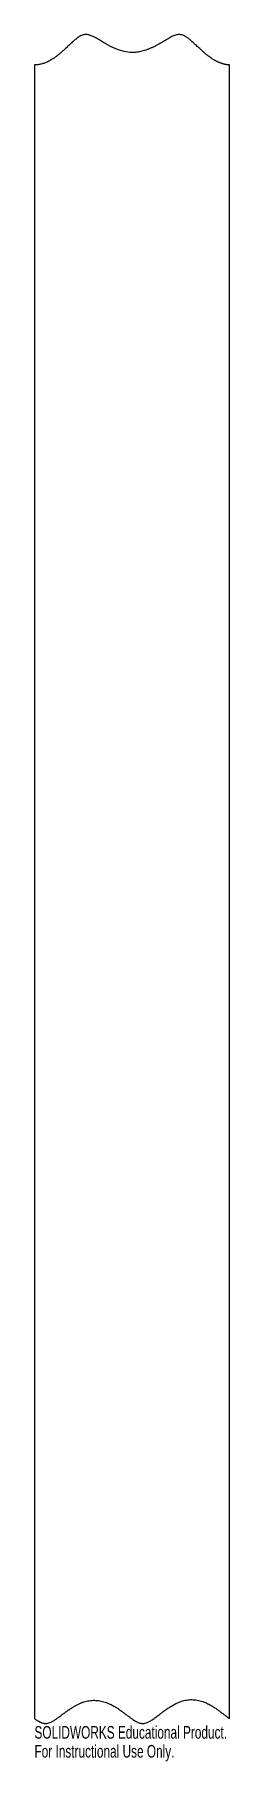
# Model space of a CAD drawing. Header units: inches. Extents: x -4.7 to -1.7, y -14.4 to 11.6.
import ezdxf

# ---------------------------------------------------------------- set-up
doc = ezdxf.new("R2010")
doc.units = ezdxf.units.IN
doc.header["$MEASUREMENT"] = 0
doc.styles.add('SLDTEXTSTYLE0', font='TXT', dxfattribs={"width": 0.7})

msp = doc.modelspace()

# ---------------------------------------------------------------- linework, layer by layer
at = {"color": 7, "linetype": 'Continuous', "lineweight": 25}
for p, q in [((-4.682, 11.117), (-4.682, -13.763)), ((-1.744, -13.763), (-1.744, 11.117))]:
    msp.add_line(p, q, dxfattribs=at)
for points, knots in [([(-1.744, 11.117), (-1.748, 11.117), (-1.757, 11.118), (-1.769, 11.119), (-1.781, 11.12), (-1.794, 11.122), (-1.806, 11.124), (-1.819, 11.127), (-1.832, 11.13), (-1.845, 11.134), (-1.857, 11.137), (-1.87, 11.142), (-1.883, 11.147), (-1.896, 11.152), (-1.91, 11.158), (-1.923, 11.164), (-1.936, 11.17), (-1.949, 11.177), (-1.963, 11.184), (-1.976, 11.192), (-1.99, 11.2), (-2.004, 11.209), (-2.017, 11.218), (-2.031, 11.227), (-2.045, 11.237), (-2.059, 11.247), (-2.073, 11.258), (-2.087, 11.269), (-2.102, 11.281), (-2.119, 11.295), (-2.142, 11.316), (-2.175, 11.346), (-2.219, 11.387), (-2.26, 11.425), (-2.293, 11.456), (-2.315, 11.476), (-2.336, 11.494), (-2.356, 11.51), (-2.375, 11.524), (-2.392, 11.536), (-2.408, 11.546), (-2.422, 11.554), (-2.44, 11.563), (-2.462, 11.57), (-2.489, 11.574), (-2.517, 11.574), (-2.546, 11.57), (-2.575, 11.561), (-2.606, 11.548), (-2.63, 11.535), (-2.649, 11.523), (-2.662, 11.516), (-2.674, 11.508), (-2.687, 11.501), (-2.7, 11.493), (-2.713, 11.485), (-2.726, 11.478), (-2.739, 11.47), (-2.752, 11.463), (-2.765, 11.455), (-2.778, 11.448), (-2.791, 11.441), (-2.804, 11.433), (-2.827, 11.42), (-2.86, 11.402), (-2.903, 11.381), (-2.944, 11.363), (-2.985, 11.347), (-3.025, 11.333), (-3.065, 11.322), (-3.103, 11.314), (-3.14, 11.308), (-3.177, 11.305), (-3.242, 11.304), (-3.34, 11.318), (-3.472, 11.363), (-3.571, 11.413), (-3.646, 11.458), (-3.689, 11.483), (-3.731, 11.508), (-3.762, 11.525), (-3.797, 11.544), (-3.837, 11.562), (-3.88, 11.573), (-3.912, 11.575), (-3.938, 11.572), (-3.963, 11.565), (-3.991, 11.553), (-4.022, 11.533), (-4.059, 11.505), (-4.103, 11.467), (-4.143, 11.43), (-4.177, 11.399), (-4.201, 11.376), (-4.223, 11.356), (-4.243, 11.337), (-4.262, 11.32), (-4.278, 11.306), (-4.293, 11.293), (-4.314, 11.275), (-4.342, 11.253), (-4.378, 11.226), (-4.412, 11.203), (-4.446, 11.183), (-4.477, 11.166), (-4.504, 11.154), (-4.529, 11.144), (-4.554, 11.136), (-4.579, 11.129), (-4.604, 11.124), (-4.63, 11.12), (-4.656, 11.118), (-4.673, 11.117), (-4.682, 11.117)], [0, 0, 0, 0, 0.0036615, 0.0073536, 0.0110802, 0.0148454, 0.0186532, 0.0225072, 0.0264111, 0.0303685, 0.0343826, 0.0384566, 0.0425937, 0.0467968, 0.0510686, 0.0554119, 0.0598291, 0.0643228, 0.0688951, 0.0735483, 0.0782844, 0.0831054, 0.0880131, 0.0930092, 0.0980956, 0.1032737, 0.108545, 0.1139109, 0.1193729, 0.1249321, 0.1338741, 0.147277, 0.1651428, 0.1874721, 0.1970554, 0.2059657, 0.2142066, 0.2217825, 0.2286993, 0.2349646, 0.2405885, 0.2455854, 0.2499754, 0.2580866, 0.266162, 0.2744064, 0.2830123, 0.2921496, 0.3019603, 0.3125597, 0.3170272, 0.3214946, 0.3259619, 0.3304291, 0.3348963, 0.3393634, 0.3438305, 0.3482976, 0.3527648, 0.3572319, 0.3616992, 0.3661665, 0.3706338, 0.3751013, 0.3898749, 0.404068, 0.417703, 0.4308049, 0.4434021, 0.4555263, 0.4672133, 0.4785028, 0.4894392, 0.5000709, 0.5362563, 0.5774871, 0.6249017, 0.6350033, 0.6561734, 0.6688496, 0.6792717, 0.6874449, 0.7047533, 0.718684, 0.7262603, 0.7338709, 0.7417022, 0.7499259, 0.7605128, 0.7744131, 0.7917056, 0.8124308, 0.8231533, 0.8330453, 0.842107, 0.8503386, 0.8577404, 0.8643128, 0.8700563, 0.8749717, 0.8889851, 0.9022206, 0.914701, 0.926454, 0.9375125, 0.9455924, 0.953546, 0.9613972, 0.9691704, 0.9768913, 0.9845857, 0.9922799, 1, 1, 1, 1]), ([(-4.682, -13.763), (-4.676, -13.767), (-4.665, -13.774), (-4.649, -13.785), (-4.633, -13.795), (-4.619, -13.803), (-4.606, -13.81), (-4.589, -13.819), (-4.568, -13.827), (-4.542, -13.834), (-4.517, -13.836), (-4.491, -13.834), (-4.462, -13.827), (-4.431, -13.814), (-4.394, -13.794), (-4.354, -13.768), (-4.317, -13.742), (-4.287, -13.72), (-4.264, -13.703), (-4.244, -13.688), (-4.225, -13.674), (-4.208, -13.662), (-4.192, -13.651), (-4.179, -13.641), (-4.167, -13.633), (-4.157, -13.626), (-4.149, -13.62), (-4.137, -13.612), (-4.121, -13.601), (-4.1, -13.588), (-4.079, -13.576), (-4.058, -13.564), (-4.038, -13.553), (-4.018, -13.544), (-3.998, -13.535), (-3.978, -13.526), (-3.94, -13.511), (-3.88, -13.494), (-3.799, -13.485), (-3.717, -13.489), (-3.635, -13.507), (-3.572, -13.531), (-3.528, -13.552), (-3.5, -13.566), (-3.474, -13.581), (-3.448, -13.596), (-3.424, -13.612), (-3.4, -13.628), (-3.38, -13.644), (-3.361, -13.658), (-3.345, -13.67), (-3.328, -13.683), (-3.312, -13.695), (-3.295, -13.708), (-3.278, -13.72), (-3.261, -13.732), (-3.244, -13.744), (-3.227, -13.756), (-3.208, -13.77), (-3.186, -13.784), (-3.163, -13.799), (-3.141, -13.81), (-3.119, -13.821), (-3.095, -13.829), (-3.069, -13.835), (-3.044, -13.836), (-3.015, -13.833), (-2.981, -13.821), (-2.94, -13.8), (-2.892, -13.77), (-2.85, -13.739), (-2.817, -13.714), (-2.795, -13.698), (-2.775, -13.683), (-2.757, -13.669), (-2.74, -13.657), (-2.725, -13.645), (-2.711, -13.635), (-2.699, -13.627), (-2.689, -13.619), (-2.681, -13.613), (-2.666, -13.603), (-2.646, -13.59), (-2.618, -13.573), (-2.592, -13.558), (-2.566, -13.544), (-2.54, -13.531), (-2.515, -13.52), (-2.473, -13.503), (-2.412, -13.485), (-2.33, -13.475), (-2.249, -13.479), (-2.167, -13.498), (-2.103, -13.523), (-2.056, -13.546), (-2.025, -13.562), (-1.995, -13.579), (-1.966, -13.598), (-1.938, -13.617), (-1.913, -13.636), (-1.892, -13.652), (-1.874, -13.666), (-1.855, -13.68), (-1.837, -13.694), (-1.819, -13.708), (-1.8, -13.722), (-1.781, -13.735), (-1.763, -13.749), (-1.751, -13.758), (-1.744, -13.763)], [0, 0, 0, 0, 0.006293, 0.012147, 0.017568, 0.022558, 0.027123, 0.03127, 0.039747, 0.047676, 0.055206, 0.062512, 0.071009, 0.081378, 0.09377, 0.108275, 0.124948, 0.134063, 0.142492, 0.150235, 0.157292, 0.163663, 0.169347, 0.174346, 0.178659, 0.182286, 0.185227, 0.187483, 0.195266, 0.202831, 0.210182, 0.217322, 0.224255, 0.230987, 0.237522, 0.243865, 0.250022, 0.27506, 0.299417, 0.323744, 0.348697, 0.374883, 0.384342, 0.393613, 0.402704, 0.411626, 0.420387, 0.428998, 0.43747, 0.443725, 0.44998, 0.456234, 0.462488, 0.468742, 0.474996, 0.48125, 0.487504, 0.493759, 0.500015, 0.509185, 0.517442, 0.5248, 0.531284, 0.53965, 0.547536, 0.555101, 0.562528, 0.573345, 0.587232, 0.604402, 0.624964, 0.633754, 0.641922, 0.649469, 0.656396, 0.662701, 0.668386, 0.673449, 0.677892, 0.681715, 0.684917, 0.687499, 0.697472, 0.707084, 0.716343, 0.725257, 0.733836, 0.742092, 0.750037, 0.775083, 0.799419, 0.82372, 0.848667, 0.874888, 0.885432, 0.895912, 0.90634, 0.916731, 0.9271, 0.937461, 0.94441, 0.951359, 0.958307, 0.965256, 0.972205, 0.979153, 0.986102, 0.993051, 1, 1, 1, 1])]:
    msp.add_open_spline(points, degree=3, knots=knots, dxfattribs=at)

# ---------------------------------------------------------------- texts
at = {"color": 7, "linetype": 'Continuous', "char_height": 0.1903, "attachment_point": 1, "style": 'SLDTEXTSTYLE0'}
for s, insert in [('SOLIDWORKS Educational Product.', (-4.682, -13.874)), ('For Instructional Use Only.', (-4.682, -14.159))]:
    msp.add_mtext(s, dxfattribs=dict(at, insert=insert))

doc.saveas('drawing.dxf')
